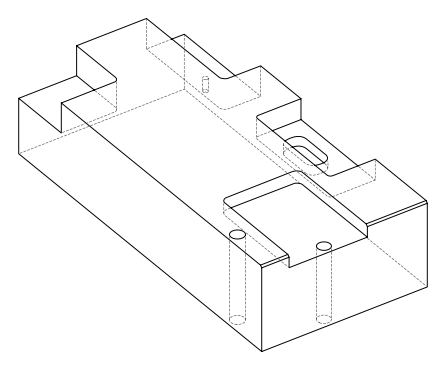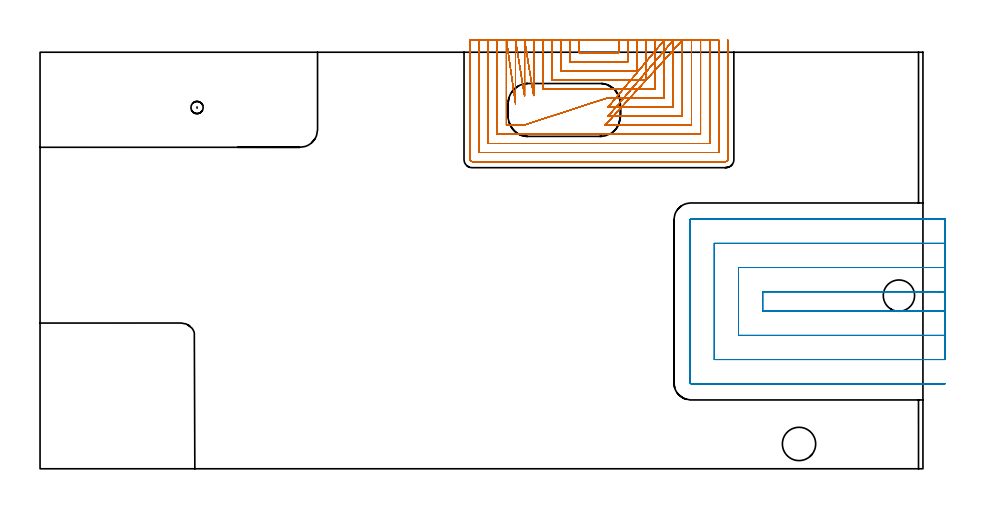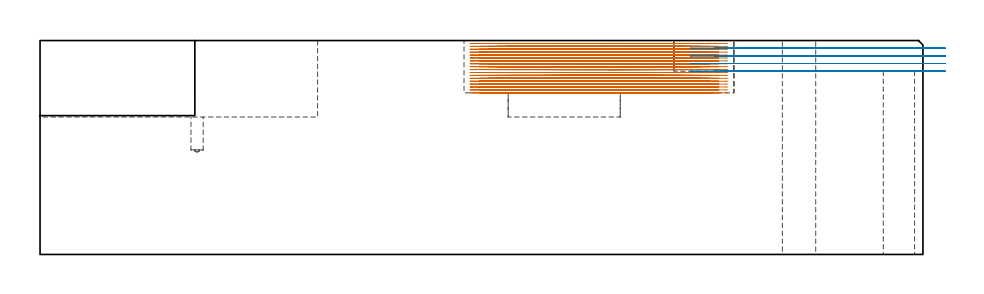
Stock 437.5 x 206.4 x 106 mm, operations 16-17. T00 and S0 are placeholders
(PLAN: 17 operations, 12 tool changes, 172.2 min)
(1 SPOT_DRILL | STEP1HOLE | NXT0321_9005460120000 | 0.03 min | 4 mm3)
(2 SPOT_DRILL_1 | STEP1HOLE_1 | NXT0321_9005460120000 | 0.03 min | 1633 mm3)
(3 SPOT_DRILL_2 | STEP1POCKET | NXT0321_9005460120000 | 0.04 min | 4142 mm3)
(4 DRILL_BLIND_HOLE_INTO_CENTER | STEP1HOLE | NXT0301_032 | 0.05 min | 239 mm3)
(5 GUN_DRILL_THROUGH_HOLE | STEP1HOLE | UGT0307_002 | 0.52 min | 2720 mm3)
(6 SPADE_DRILL_TO_ENLARGE_THROUGH_HOLE | STEP1HOLE | UGT0306_007 | 0.45 min | 19653 mm3)
(7 DRILL_BLIND_HOLE_INTO_CENTER_1 | STEP1HOLE_1 | NXT0301_032 | 0.05 min | 243 mm3)
(8 GUN_DRILL_THROUGH_HOLE_1 | STEP1HOLE_1 | UGT0307_002 | 0.45 min | 2296 mm3)
(9 SPADE_DRILL_TO_ENLARGE_THROUGH_HOLE_1 | STEP1HOLE_1 | UGT0306_006 | 0.4 min | 15783 mm3)
(10 DRILL_BLIND_HOLE_INTO_CENTER_2 | STEP1POCKET | NXT0301_032 | 0.09 min | 492 mm3)
(11 AREA_MILL | FG_CHAMFER_SURFACE | UGT0205_001 | 0.42 min | 89 mm3)
(12 AREA_MILL_1 | FG_CHAMFER_SURFACE_1 | UGT0205_001 | 0.75 min | 182 mm3)
(13 MILL_CORNER_NOTCH_RECTANGULAR | CORNER_NOTCH_RECTANGULAR | NXT0201_011 | Follow Part, ap 3, ae 75% | 21.62 min | 205667 mm3)
(14 MILL_CORNER_NOTCH_RECTANGULAR_1 | CORNER_NOTCH_RECTANGULAR_1 | NXT0201_012 | Follow Part, ap 4, ae 75% | 13.56 min | 240679 mm3)
(15 MILL_RECTANGULAR_POCKET | POCKET_RECTANGULAR_STRAIGHT | NXT0201_012 | Follow Part, ap 4, ae 75% | 3.02 min | 52012 mm3)
(16 MILL_SLOT | SLOT_PARTIAL_RECTANGULAR | NXT0201_008 | Follow Part, ap 1.5, ae 75% | 119.88 min | 162379 mm3)
(17 MILL_SLOT_1 | SLOT_PARTIAL_RECTANGULAR_1 | NXT0201_012 | Follow Part, ap 4, ae 75% | 10.79 min | 179755 mm3)
(TOOL NXT0321_9005460120000 | NC Spot Drill, 142deg, 12mm, Carbide, Uncoated | D12 PA142 FL30 Z2)
(TOOL NXT0301_032 | Carbide Drill 6.1mm [860.1-0610-031A1-MM 2214] | D6.1 PA140 FL53 Z2)
(TOOL UGT0307_002 | Gun Drill 6 mm | D6 PA130 FL24 Z1)
(TOOL UGT0306_007 | Spade Drill 16.5mm | D16.5 PA132 FL10 Z2)
(TOOL UGT0306_006 | Spade Drill 15.5mm | D15.5 PA132 FL10 Z2)
(TOOL UGT0205_001 | Chamfer Mill 20 x 3 x 45 deg. | D20 FL50 Z2)
(TOOL NXT0201_011 | ENDMILL 12mm [2P460-1200-NA 1630] | D12 FL38 Z6)
(TOOL NXT0201_012 | ENDMILL 16mm [2P460-1600-NA 1630] | D16 FL38 Z6)
(TOOL NXT0201_008 | ENDMILL 6mm [2P460-0600-NA 1630] | D6 FL26 Z6)
(OP 16 MILL_SLOT)
G17 G21 G94 G90
T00 M6
G54
G17 G0 G90 X267.1 Y212.4 S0 M3
G43 Z116. H1
Z104.561
G94 G1 Y209.4 F250.
Y206.2 F500.
X286.8
Y209.4
Y212.4 F250.
X262.6
Y209.4
Y201.7 F500.
X291.3
Y209.4
Y212.4 F250.
X258.1
Y209.4
Y197.2 F500.
X295.8
Y209.4
Y212.4 F250.
X253.6
Y209.4
Y192.7 F500.
X300.3
Y209.4
Y212.4 F250.
X249.1
Y209.4
Y188.2 F500.
X304.8
Y209.4
Y212.4 F250.
X244.6
Y209.4
Y187.9 F500.
Y184.9 F250.
X240.1 Y212.4 F500.
Y209.4 F250.
Y187.684 F500.
Y184.684 F250.
X235.6 Y212.4 F500.
Y209.4 F250.
Y183.886 F500.
Y180.886 F250.
X231.1 Y212.4 F500.
Y209.4 F250.
Y170.2 F500.
X236.538
X239.538 F250.
X280.985 Y183.7 F500.
X283.985 F250.
X309.3 F500.
Y209.4
Y212.4 F250.
X281.5 Y179.2 F500.
X284.5 F250.
X313.8 F500.
Y209.4
Y212.4 F250.
X281.503 Y174.7 F500.
X284.503 F250.
X318.3 F500.
Y209.4
Y212.4 F250.
X279.982 Y170.2 F500.
X282.982 F250.
X322.8 F500.
Y209.4
Y212.4 F250.
X226.6
Y209.4
Y165.7 F500.
X327.3
Y209.4
Y212.4 F250.
X222.1
Y209.4
Y161.2 F500.
X331.8
Y209.4
Y212.4 F250.
X217.6
Y209.4
Y156.7 F500.
X336.3
Y209.4
Y212.4 F250.
X213.1
Y209.4
Y153.2 F500.
G3 X214.1 Y152.2 R1.
G1 X339.8
G3 X340.8 Y153.2 R1.
G1 Y209.4
Y212.4 F250.
G0 X267.1 Z103.122
G1 Y209.4
Y206.2 F500.
X286.8
Y209.4
Y212.4 F250.
X262.6
Y209.4
Y201.7 F500.
X291.3
Y209.4
Y212.4 F250.
X258.1
Y209.4
Y197.2 F500.
X295.8
Y209.4
Y212.4 F250.
X253.6
Y209.4
Y192.7 F500.
X300.3
Y209.4
Y212.4 F250.
X249.1
Y209.4
Y188.2 F500.
X304.8
Y209.4
Y212.4 F250.
X244.6
Y209.4
Y187.9 F500.
Y184.9 F250.
X240.1 Y212.4 F500.
Y209.4 F250.
Y187.684 F500.
Y184.684 F250.
X235.6 Y212.4 F500.
Y209.4 F250.
Y183.886 F500.
Y180.886 F250.
X231.1 Y212.4 F500.
Y209.4 F250.
Y170.2 F500.
X236.538
X239.538 F250.
X280.985 Y183.7 F500.
X283.985 F250.
X309.3 F500.
Y209.4
Y212.4 F250.
X281.5 Y179.2 F500.
X284.5 F250.
X313.8 F500.
Y209.4
Y212.4 F250.
X281.503 Y174.7 F500.
X284.503 F250.
X318.3 F500.
Y209.4
Y212.4 F250.
X279.982 Y170.2 F500.
X282.982 F250.
X322.8 F500.
Y209.4
Y212.4 F250.
X226.6
Y209.4
Y165.7 F500.
X327.3
Y209.4
Y212.4 F250.
X222.1
Y209.4
Y161.2 F500.
X331.8
Y209.4
Y212.4 F250.
X217.6
Y209.4
Y156.7 F500.
X336.3
Y209.4
Y212.4 F250.
X213.1
Y209.4
Y153.2 F500.
G3 X214.1 Y152.2 R1.
G1 X339.8
G3 X340.8 Y153.2 R1.
G1 Y209.4
Y212.4 F250.
G0 X267.1 Z101.683
G1 Y209.4
Y206.2 F500.
X286.8
Y209.4
Y212.4 F250.
X262.6
Y209.4
Y201.7 F500.
X291.3
Y209.4
Y212.4 F250.
X258.1
Y209.4
Y197.2 F500.
X295.8
Y209.4
Y212.4 F250.
X253.6
Y209.4
Y192.7 F500.
X300.3
Y209.4
Y212.4 F250.
X249.1
Y209.4
Y188.2 F500.
X304.8
Y209.4
Y212.4 F250.
X244.6
Y209.4
Y187.9 F500.
Y184.9 F250.
X240.1 Y212.4 F500.
Y209.4 F250.
Y187.684 F500.
Y184.684 F250.
X235.6 Y212.4 F500.
Y209.4 F250.
Y183.886 F500.
Y180.886 F250.
X231.1 Y212.4 F500.
Y209.4 F250.
Y170.2 F500.
X236.538
X239.538 F250.
X280.985 Y183.7 F500.
X283.985 F250.
X309.3 F500.
Y209.4
Y212.4 F250.
X281.5 Y179.2 F500.
X284.5 F250.
X313.8 F500.
Y209.4
Y212.4 F250.
X281.503 Y174.7 F500.
X284.503 F250.
X318.3 F500.
Y209.4
Y212.4 F250.
X279.982 Y170.2 F500.
X282.982 F250.
X322.8 F500.
Y209.4
Y212.4 F250.
X226.6
Y209.4
Y165.7 F500.
X327.3
Y209.4
Y212.4 F250.
X222.1
Y209.4
Y161.2 F500.
X331.8
Y209.4
Y212.4 F250.
X217.6
Y209.4
Y156.7 F500.
X336.3
Y209.4
Y212.4 F250.
X213.1
Y209.4
Y153.2 F500.
G3 X214.1 Y152.2 R1.
G1 X339.8
G3 X340.8 Y153.2 R1.
G1 Y209.4
Y212.4 F250.
G0 X267.1 Z100.244
G1 Y209.4
Y206.2 F500.
X286.8
Y209.4
Y212.4 F250.
X262.6
Y209.4
Y201.7 F500.
X291.3
Y209.4
Y212.4 F250.
X258.1
Y209.4
Y197.2 F500.
X295.8
Y209.4
Y212.4 F250.
X253.6
Y209.4
Y192.7 F500.
X300.3
Y209.4
Y212.4 F250.
X249.1
Y209.4
Y188.2 F500.
X304.8
Y209.4
Y212.4 F250.
X244.6
Y209.4
Y187.9 F500.
Y184.9 F250.
X240.1 Y212.4 F500.
Y209.4 F250.
Y187.684 F500.
Y184.684 F250.
X235.6 Y212.4 F500.
Y209.4 F250.
Y183.886 F500.
Y180.886 F250.
X231.1 Y212.4 F500.
Y209.4 F250.
Y170.2 F500.
X236.538
X239.538 F250.
X280.985 Y183.7 F500.
X283.985 F250.
X309.3 F500.
Y209.4
Y212.4 F250.
X281.5 Y179.2 F500.
X284.5 F250.
X313.8 F500.
Y209.4
Y212.4 F250.
X281.503 Y174.7 F500.
X284.503 F250.
X318.3 F500.
Y209.4
Y212.4 F250.
X279.982 Y170.2 F500.
X282.982 F250.
X322.8 F500.
Y209.4
Y212.4 F250.
X226.6
Y209.4
Y165.7 F500.
X327.3
Y209.4
Y212.4 F250.
X222.1
Y209.4
Y161.2 F500.
X331.8
Y209.4
Y212.4 F250.
X217.6
Y209.4
Y156.7 F500.
X336.3
Y209.4
Y212.4 F250.
X213.1
Y209.4
Y153.2 F500.
G3 X214.1 Y152.2 R1.
G1 X339.8
G3 X340.8 Y153.2 R1.
G1 Y209.4
Y212.4 F250.
G0 X267.1 Z98.805
G1 Y209.4
Y206.2 F500.
X286.8
Y209.4
Y212.4 F250.
X262.6
Y209.4
Y201.7 F500.
X291.3
Y209.4
Y212.4 F250.
X258.1
Y209.4
Y197.2 F500.
X295.8
Y209.4
Y212.4 F250.
X253.6
Y209.4
Y192.7 F500.
X300.3
Y209.4
Y212.4 F250.
X249.1
Y209.4
Y188.2 F500.
X304.8
Y209.4
Y212.4 F250.
X244.6
Y209.4
Y187.9 F500.
Y184.9 F250.
X240.1 Y212.4 F500.
Y209.4 F250.
Y187.684 F500.
Y184.684 F250.
X235.6 Y212.4 F500.
Y209.4 F250.
Y183.886 F500.
Y180.886 F250.
X231.1 Y212.4 F500.
Y209.4 F250.
Y170.2 F500.
X236.538
X239.538 F250.
X280.985 Y183.7 F500.
X283.985 F250.
X309.3 F500.
Y209.4
Y212.4 F250.
X281.5 Y179.2 F500.
X284.5 F250.
X313.8 F500.
Y209.4
Y212.4 F250.
X281.503 Y174.7 F500.
X284.503 F250.
X318.3 F500.
Y209.4
Y212.4 F250.
X279.982 Y170.2 F500.
X282.982 F250.
X322.8 F500.
Y209.4
Y212.4 F250.
X226.6
Y209.4
Y165.7 F500.
X327.3
Y209.4
Y212.4 F250.
X222.1
Y209.4
Y161.2 F500.
X331.8
Y209.4
Y212.4 F250.
X217.6
Y209.4
Y156.7 F500.
X336.3
Y209.4
Y212.4 F250.
X213.1
Y209.4
Y153.2 F500.
G3 X214.1 Y152.2 R1.
G1 X339.8
G3 X340.8 Y153.2 R1.
G1 Y209.4
Y212.4 F250.
G0 X267.1 Z97.367
G1 Y209.4
Y206.2 F500.
X286.8
Y209.4
Y212.4 F250.
X262.6
Y209.4
Y201.7 F500.
X291.3
Y209.4
Y212.4 F250.
X258.1
Y209.4
Y197.2 F500.
X295.8
Y209.4
Y212.4 F250.
X253.6
Y209.4
Y192.7 F500.
X300.3
Y209.4
Y212.4 F250.
X249.1
Y209.4
Y188.2 F500.
X304.8
Y209.4
Y212.4 F250.
X244.6
Y209.4
Y187.9 F500.
Y184.9 F250.
X240.1 Y212.4 F500.
Y209.4 F250.
Y187.684 F500.
Y184.684 F250.
X235.6 Y212.4 F500.
Y209.4 F250.
Y183.886 F500.
Y180.886 F250.
X231.1 Y212.4 F500.
Y209.4 F250.
Y170.2 F500.
X236.538
X239.538 F250.
X280.985 Y183.7 F500.
X283.985 F250.
X309.3 F500.
Y209.4
Y212.4 F250.
X281.5 Y179.2 F500.
X284.5 F250.
X313.8 F500.
Y209.4
Y212.4 F250.
X281.503 Y174.7 F500.
X284.503 F250.
X318.3 F500.
Y209.4
Y212.4 F250.
X279.982 Y170.2 F500.
X282.982 F250.
X322.8 F500.
Y209.4
Y212.4 F250.
X226.6
Y209.4
Y165.7 F500.
X327.3
Y209.4
Y212.4 F250.
X222.1
Y209.4
Y161.2 F500.
X331.8
Y209.4
Y212.4 F250.
X217.6
Y209.4
Y156.7 F500.
X336.3
Y209.4
Y212.4 F250.
X213.1
Y209.4
Y153.2 F500.
G3 X214.1 Y152.2 R1.
G1 X339.8
G3 X340.8 Y153.2 R1.
G1 Y209.4
Y212.4 F250.
G0 X267.1 Z95.928
G1 Y209.4
Y206.2 F500.
X286.8
Y209.4
Y212.4 F250.
X262.6
Y209.4
Y201.7 F500.
X291.3
Y209.4
Y212.4 F250.
X258.1
Y209.4
Y197.2 F500.
X295.8
Y209.4
Y212.4 F250.
X253.6
Y209.4
Y192.7 F500.
X300.3
Y209.4
Y212.4 F250.
X249.1
Y209.4
Y188.2 F500.
X304.8
Y209.4
Y212.4 F250.
X244.6
Y209.4
Y187.9 F500.
Y184.9 F250.
X240.1 Y212.4 F500.
Y209.4 F250.
Y187.684 F500.
Y184.684 F250.
X235.6 Y212.4 F500.
Y209.4 F250.
Y183.886 F500.
Y180.886 F250.
X231.1 Y212.4 F500.
Y209.4 F250.
Y170.2 F500.
X236.538
X239.538 F250.
X280.985 Y183.7 F500.
X283.985 F250.
X309.3 F500.
Y209.4
Y212.4 F250.
X281.5 Y179.2 F500.
X284.5 F250.
X313.8 F500.
Y209.4
Y212.4 F250.
X281.503 Y174.7 F500.
X284.503 F250.
X318.3 F500.
Y209.4
Y212.4 F250.
X279.982 Y170.2 F500.
X282.982 F250.
X322.8 F500.
Y209.4
Y212.4 F250.
X226.6
Y209.4
Y165.7 F500.
X327.3
Y209.4
Y212.4 F250.
X222.1
Y209.4
Y161.2 F500.
X331.8
Y209.4
Y212.4 F250.
X217.6
Y209.4
Y156.7 F500.
X336.3
Y209.4
Y212.4 F250.
X213.1
Y209.4
Y153.2 F500.
G3 X214.1 Y152.2 R1.
G1 X339.8
G3 X340.8 Y153.2 R1.
G1 Y209.4
Y212.4 F250.
G0 X267.1 Z94.489
G1 Y209.4
Y206.2 F500.
X286.8
Y209.4
Y212.4 F250.
X262.6
Y209.4
Y201.7 F500.
X291.3
Y209.4
Y212.4 F250.
X258.1
Y209.4
Y197.2 F500.
X295.8
Y209.4
Y212.4 F250.
X253.6
Y209.4
Y192.7 F500.
X300.3
Y209.4
Y212.4 F250.
X249.1
Y209.4
Y188.2 F500.
X304.8
Y209.4
Y212.4 F250.
X244.6
Y209.4
Y187.9 F500.
Y184.9 F250.
X240.1 Y212.4 F500.
Y209.4 F250.
Y187.684 F500.
Y184.684 F250.
X235.6 Y212.4 F500.
Y209.4 F250.
Y183.886 F500.
Y180.886 F250.
X231.1 Y212.4 F500.
Y209.4 F250.
Y170.2 F500.
X236.538
X239.538 F250.
X280.985 Y183.7 F500.
X283.985 F250.
X309.3 F500.
Y209.4
Y212.4 F250.
X281.5 Y179.2 F500.
X284.5 F250.
X313.8 F500.
Y209.4
Y212.4 F250.
X281.503 Y174.7 F500.
X284.503 F250.
X318.3 F500.
Y209.4
Y212.4 F250.
X279.982 Y170.2 F500.
X282.982 F250.
X322.8 F500.
Y209.4
Y212.4 F250.
X226.6
Y209.4
Y165.7 F500.
X327.3
Y209.4
Y212.4 F250.
X222.1
Y209.4
Y161.2 F500.
X331.8
Y209.4
Y212.4 F250.
X217.6
Y209.4
Y156.7 F500.
X336.3
Y209.4
Y212.4 F250.
X213.1
Y209.4
Y153.2 F500.
G3 X214.1 Y152.2 R1.
G1 X339.8
G3 X340.8 Y153.2 R1.
G1 Y209.4
Y212.4 F250.
G0 X267.1 Z93.05
G1 Y209.4
Y206.2 F500.
X286.8
Y209.4
Y212.4 F250.
X262.6
Y209.4
Y201.7 F500.
X291.3
Y209.4
Y212.4 F250.
X258.1
Y209.4
Y197.2 F500.
X295.8
Y209.4
Y212.4 F250.
X253.6
Y209.4
Y192.7 F500.
X300.3
Y209.4
Y212.4 F250.
X249.1
Y209.4
Y188.2 F500.
X304.8
Y209.4
Y212.4 F250.
X244.6
Y209.4
Y187.9 F500.
Y184.9 F250.
X240.1 Y212.4 F500.
Y209.4 F250.
Y187.684 F500.
Y184.684 F250.
X235.6 Y212.4 F500.
Y209.4 F250.
Y183.886 F500.
Y180.886 F250.
X231.1 Y212.4 F500.
Y209.4 F250.
Y170.2 F500.
X236.538
X239.538 F250.
X280.985 Y183.7 F500.
X283.985 F250.
X309.3 F500.
Y209.4
Y212.4 F250.
X281.5 Y179.2 F500.
X284.5 F250.
X313.8 F500.
Y209.4
Y212.4 F250.
X281.503 Y174.7 F500.
X284.503 F250.
X318.3 F500.
Y209.4
Y212.4 F250.
X279.982 Y170.2 F500.
X282.982 F250.
X322.8 F500.
Y209.4
Y212.4 F250.
X226.6
Y209.4
Y165.7 F500.
X327.3
Y209.4
Y212.4 F250.
X222.1
Y209.4
Y161.2 F500.
X331.8
Y209.4
Y212.4 F250.
X217.6
Y209.4
Y156.7 F500.
X336.3
Y209.4
Y212.4 F250.
X213.1
Y209.4
Y153.2 F500.
G3 X214.1 Y152.2 R1.
G1 X339.8
G3 X340.8 Y153.2 R1.
G1 Y209.4
Y212.4 F250.
G0 X267.1 Z91.611
G1 Y209.4
Y206.2 F500.
X286.8
Y209.4
Y212.4 F250.
X262.6
Y209.4
Y201.7 F500.
X291.3
Y209.4
Y212.4 F250.
X258.1
Y209.4
Y197.2 F500.
X295.8
Y209.4
Y212.4 F250.
X253.6
Y209.4
Y192.7 F500.
X300.3
Y209.4
Y212.4 F250.
X249.1
Y209.4
Y188.2 F500.
X304.8
Y209.4
Y212.4 F250.
X244.6
Y209.4
Y187.9 F500.
Y184.9 F250.
X240.1 Y212.4 F500.
Y209.4 F250.
Y187.684 F500.
Y184.684 F250.
X235.6 Y212.4 F500.
Y209.4 F250.
Y183.886 F500.
Y180.886 F250.
X231.1 Y212.4 F500.
Y209.4 F250.
Y170.2 F500.
X236.538
X239.538 F250.
X280.985 Y183.7 F500.
X283.985 F250.
X309.3 F500.
Y209.4
Y212.4 F250.
X281.5 Y179.2 F500.
X284.5 F250.
X313.8 F500.
Y209.4
Y212.4 F250.
X281.503 Y174.7 F500.
X284.503 F250.
X318.3 F500.
Y209.4
Y212.4 F250.
X279.982 Y170.2 F500.
X282.982 F250.
X322.8 F500.
Y209.4
Y212.4 F250.
X226.6
Y209.4
Y165.7 F500.
X327.3
Y209.4
Y212.4 F250.
X222.1
Y209.4
Y161.2 F500.
X331.8
Y209.4
Y212.4 F250.
X217.6
Y209.4
Y156.7 F500.
X336.3
Y209.4
Y212.4 F250.
X213.1
Y209.4
Y153.2 F500.
G3 X214.1 Y152.2 R1.
G1 X339.8
G3 X340.8 Y153.2 R1.
G1 Y209.4
Y212.4 F250.
G0 X267.1 Z90.172
G1 Y209.4
Y206.2 F500.
X286.8
Y209.4
Y212.4 F250.
X262.6
Y209.4
Y201.7 F500.
X291.3
Y209.4
Y212.4 F250.
X258.1
Y209.4
Y197.2 F500.
X295.8
Y209.4
Y212.4 F250.
X253.6
Y209.4
Y192.7 F500.
X300.3
Y209.4
Y212.4 F250.
X249.1
Y209.4
Y188.2 F500.
X304.8
Y209.4
Y212.4 F250.
X244.6
Y209.4
Y187.9 F500.
Y184.9 F250.
X240.1 Y212.4 F500.
Y209.4 F250.
Y187.684 F500.
Y184.684 F250.
X235.6 Y212.4 F500.
Y209.4 F250.
Y183.886 F500.
Y180.886 F250.
X231.1 Y212.4 F500.
Y209.4 F250.
Y170.2 F500.
X236.538
X239.538 F250.
X280.985 Y183.7 F500.
X283.985 F250.
X309.3 F500.
Y209.4
Y212.4 F250.
X281.5 Y179.2 F500.
X284.5 F250.
X313.8 F500.
Y209.4
Y212.4 F250.
X281.503 Y174.7 F500.
X284.503 F250.
X318.3 F500.
Y209.4
Y212.4 F250.
X279.982 Y170.2 F500.
X282.982 F250.
X322.8 F500.
Y209.4
Y212.4 F250.
X226.6
Y209.4
Y165.7 F500.
X327.3
Y209.4
Y212.4 F250.
X222.1
Y209.4
Y161.2 F500.
X331.8
Y209.4
Y212.4 F250.
X217.6
Y209.4
Y156.7 F500.
X336.3
Y209.4
Y212.4 F250.
X213.1
Y209.4
Y153.2 F500.
G3 X214.1 Y152.2 R1.
G1 X339.8
G3 X340.8 Y153.2 R1.
G1 Y209.4
Y212.4 F250.
G0 X267.1 Z88.733
G1 Y209.4
Y206.2 F500.
X286.8
Y209.4
Y212.4 F250.
X262.6
Y209.4
Y201.7 F500.
X291.3
Y209.4
Y212.4 F250.
X258.1
Y209.4
Y197.2 F500.
X295.8
Y209.4
Y212.4 F250.
X253.6
Y209.4
Y192.7 F500.
X300.3
Y209.4
Y212.4 F250.
X249.1
Y209.4
Y188.2 F500.
X304.8
Y209.4
Y212.4 F250.
X244.6
Y209.4
Y187.9 F500.
Y184.9 F250.
X240.1 Y212.4 F500.
Y209.4 F250.
Y187.684 F500.
Y184.684 F250.
X235.6 Y212.4 F500.
Y209.4 F250.
Y183.886 F500.
Y180.886 F250.
X231.1 Y212.4 F500.
Y209.4 F250.
Y170.2 F500.
X236.538
X239.538 F250.
X280.985 Y183.7 F500.
X283.985 F250.
X309.3 F500.
Y209.4
Y212.4 F250.
X281.5 Y179.2 F500.
X284.5 F250.
X313.8 F500.
Y209.4
Y212.4 F250.
X281.503 Y174.7 F500.
X284.503 F250.
X318.3 F500.
Y209.4
Y212.4 F250.
X279.982 Y170.2 F500.
X282.982 F250.
X322.8 F500.
Y209.4
Y212.4 F250.
X226.6
Y209.4
Y165.7 F500.
X327.3
Y209.4
Y212.4 F250.
X222.1
Y209.4
Y161.2 F500.
X331.8
Y209.4
Y212.4 F250.
X217.6
Y209.4
Y156.7 F500.
X336.3
Y209.4
Y212.4 F250.
X213.1
Y209.4
Y153.2 F500.
G3 X214.1 Y152.2 R1.
G1 X339.8
G3 X340.8 Y153.2 R1.
G1 Y209.4
Y212.4 F250.
G0 X267.1 Z87.294
G1 Y209.4
Y206.2 F500.
X286.8
Y209.4
Y212.4 F250.
X262.6
Y209.4
Y201.7 F500.
X291.3
Y209.4
Y212.4 F250.
X258.1
Y209.4
Y197.2 F500.
X295.8
Y209.4
Y212.4 F250.
X253.6
Y209.4
Y192.7 F500.
X300.3
Y209.4
Y212.4 F250.
X249.1
Y209.4
Y188.2 F500.
X304.8
Y209.4
Y212.4 F250.
X244.6
Y209.4
Y187.9 F500.
Y184.9 F250.
X240.1 Y212.4 F500.
Y209.4 F250.
Y187.684 F500.
Y184.684 F250.
X235.6 Y212.4 F500.
Y209.4 F250.
Y183.886 F500.
Y180.886 F250.
X231.1 Y212.4 F500.
Y209.4 F250.
Y170.2 F500.
X236.538
X239.538 F250.
X280.985 Y183.7 F500.
X283.985 F250.
X309.3 F500.
Y209.4
Y212.4 F250.
X281.5 Y179.2 F500.
X284.5 F250.
X313.8 F500.
Y209.4
Y212.4 F250.
X281.503 Y174.7 F500.
X284.503 F250.
X318.3 F500.
Y209.4
Y212.4 F250.
X279.982 Y170.2 F500.
X282.982 F250.
X322.8 F500.
Y209.4
Y212.4 F250.
X226.6
Y209.4
Y165.7 F500.
X327.3
Y209.4
Y212.4 F250.
X222.1
Y209.4
Y161.2 F500.
X331.8
Y209.4
Y212.4 F250.
X217.6
Y209.4
Y156.7 F500.
X336.3
Y209.4
Y212.4 F250.
X213.1
Y209.4
Y153.2 F500.
G3 X214.1 Y152.2 R1.
G1 X339.8
G3 X340.8 Y153.2 R1.
G1 Y209.4
Y212.4 F250.
G0 X267.1 Z85.856
G1 Y209.4
Y206.2 F500.
X286.8
Y209.4
Y212.4 F250.
X262.6
Y209.4
Y201.7 F500.
X291.3
Y209.4
Y212.4 F250.
X258.1
Y209.4
Y197.2 F500.
X295.8
Y209.4
Y212.4 F250.
X253.6
Y209.4
Y192.7 F500.
X300.3
Y209.4
Y212.4 F250.
X249.1
Y209.4
Y188.2 F500.
X304.8
Y209.4
Y212.4 F250.
X244.6
Y209.4
Y187.9 F500.
Y184.9 F250.
X240.1 Y212.4 F500.
Y209.4 F250.
Y187.684 F500.
Y184.684 F250.
X235.6 Y212.4 F500.
Y209.4 F250.
Y183.886 F500.
Y180.886 F250.
X231.1 Y212.4 F500.
Y209.4 F250.
Y170.2 F500.
X236.538
X239.538 F250.
X280.985 Y183.7 F500.
X283.985 F250.
X309.3 F500.
Y209.4
Y212.4 F250.
X281.5 Y179.2 F500.
X284.5 F250.
X313.8 F500.
Y209.4
Y212.4 F250.
X281.503 Y174.7 F500.
X284.503 F250.
X318.3 F500.
Y209.4
Y212.4 F250.
X279.982 Y170.2 F500.
X282.982 F250.
X322.8 F500.
Y209.4
Y212.4 F250.
X226.6
Y209.4
Y165.7 F500.
X327.3
Y209.4
Y212.4 F250.
X222.1
Y209.4
Y161.2 F500.
X331.8
Y209.4
Y212.4 F250.
X217.6
Y209.4
Y156.7 F500.
X336.3
Y209.4
Y212.4 F250.
X213.1
Y209.4
Y153.2 F500.
G3 X214.1 Y152.2 R1.
G1 X339.8
G3 X340.8 Y153.2 R1.
G1 Y209.4
Y212.4 F250.
G0 X267.1 Z84.417
G1 Y209.4
Y206.2 F500.
X286.8
Y209.4
Y212.4 F250.
X262.6
Y209.4
Y201.7 F500.
X291.3
Y209.4
Y212.4 F250.
X258.1
Y209.4
Y197.2 F500.
X295.8
Y209.4
Y212.4 F250.
X253.6
Y209.4
Y192.7 F500.
X300.3
Y209.4
Y212.4 F250.
X249.1
Y209.4
Y188.2 F500.
X304.8
Y209.4
Y212.4 F250.
X244.6
Y209.4
Y187.9 F500.
Y184.9 F250.
X240.1 Y212.4 F500.
Y209.4 F250.
Y187.684 F500.
Y184.684 F250.
X235.6 Y212.4 F500.
Y209.4 F250.
Y183.885 F500.
Y180.885 F250.
X231.1 Y212.4 F500.
Y209.4 F250.
Y170.2 F500.
X236.538
X239.538 F250.
X280.985 Y183.7 F500.
X283.985 F250.
X309.3 F500.
Y209.4
Y212.4 F250.
X281.5 Y179.2 F500.
X284.5 F250.
X313.8 F500.
Y209.4
Y212.4 F250.
X281.503 Y174.7 F500.
X284.503 F250.
X318.3 F500.
Y209.4
Y212.4 F250.
X279.982 Y170.2 F500.
X282.982 F250.
X322.8 F500.
Y209.4
Y212.4 F250.
X226.6
Y209.4
Y165.7 F500.
X327.3
Y209.4
Y212.4 F250.
X222.1
Y209.4
Y161.2 F500.
X331.8
Y209.4
Y212.4 F250.
X217.6
Y209.4
Y156.7 F500.
X336.3
Y209.4
Y212.4 F250.
X213.1
Y209.4
Y153.2 F500.
G3 X214.1 Y152.2 R1.
G1 X339.8
G3 X340.8 Y153.2 R1.
G1 Y209.4
Y212.4 F250.
G0 X267.1 Z82.978
G1 Y209.4
Y206.2 F500.
X286.8
Y209.4
Y212.4 F250.
X262.6
Y209.4
Y201.7 F500.
X291.3
Y209.4
Y212.4 F250.
X258.1
Y209.4
Y197.2 F500.
X295.8
Y209.4
Y212.4 F250.
X253.6
Y209.4
Y192.7 F500.
X300.3
Y209.4
Y212.4 F250.
X249.1
Y209.4
Y188.2 F500.
X304.8
Y209.4
Y212.4 F250.
X244.6
Y209.4
Y187.9 F500.
Y184.9 F250.
X240.1 Y212.4 F500.
Y209.4 F250.
Y187.684 F500.
Y184.684 F250.
X235.6 Y212.4 F500.
Y209.4 F250.
Y183.885 F500.
Y180.885 F250.
X231.1 Y212.4 F500.
Y209.4 F250.
Y170.2 F500.
X236.538
X239.538 F250.
X280.985 Y183.7 F500.
X283.985 F250.
X309.3 F500.
Y209.4
Y212.4 F250.
X281.5 Y179.2 F500.
X284.5 F250.
X313.8 F500.
Y209.4
Y212.4 F250.
X281.503 Y174.7 F500.
X284.503 F250.
X318.3 F500.
Y209.4
Y212.4 F250.
X279.982 Y170.2 F500.
X282.982 F250.
X322.8 F500.
Y209.4
Y212.4 F250.
X226.6
Y209.4
Y165.7 F500.
X327.3
Y209.4
Y212.4 F250.
X222.1
Y209.4
Y161.2 F500.
X331.8
Y209.4
Y212.4 F250.
X217.6
Y209.4
Y156.7 F500.
X336.3
Y209.4
Y212.4 F250.
X213.1
Y209.4
Y153.2 F500.
G3 X214.1 Y152.2 R1.
G1 X339.8
G3 X340.8 Y153.2 R1.
G1 Y209.4
Y212.4 F250.
G0 X267.1 Z81.539
G1 Y209.4
Y206.2 F500.
X286.8
Y209.4
Y212.4 F250.
X262.6
Y209.4
Y201.7 F500.
X291.3
Y209.4
Y212.4 F250.
X258.1
Y209.4
Y197.2 F500.
X295.8
Y209.4
Y212.4 F250.
X253.6
Y209.4
Y192.7 F500.
X300.3
Y209.4
Y212.4 F250.
X249.1
Y209.4
Y188.2 F500.
X304.8
Y209.4
Y212.4 F250.
X244.6
Y209.4
Y187.9 F500.
Y184.9 F250.
X240.1 Y212.4 F500.
Y209.4 F250.
Y187.684 F500.
Y184.684 F250.
X235.6 Y212.4 F500.
Y209.4 F250.
Y183.886 F500.
Y180.886 F250.
X231.1 Y212.4 F500.
Y209.4 F250.
Y170.2 F500.
X236.538
X239.538 F250.
X280.982 Y183.7 F500.
X283.982 F250.
X309.3 F500.
Y209.4
Y212.4 F250.
X281.5 Y179.2 F500.
X284.5 F250.
X313.8 F500.
Y209.4
Y212.4 F250.
X281.503 Y174.7 F500.
X284.503 F250.
X318.3 F500.
Y209.4
Y212.4 F250.
X279.982 Y170.2 F500.
X282.982 F250.
X322.8 F500.
Y209.4
Y212.4 F250.
X226.6
Y209.4
Y165.7 F500.
X327.3
Y209.4
Y212.4 F250.
X222.1
Y209.4
Y161.2 F500.
X331.8
Y209.4
Y212.4 F250.
X217.6
Y209.4
Y156.7 F500.
X336.3
Y209.4
Y212.4 F250.
X213.1
Y209.4
Y153.2 F500.
G3 X214.1 Y152.2 R1.
G1 X339.8
G3 X340.8 Y153.2 R1.
G1 Y209.4
Y212.4 F250.
G0 X267.1 Z80.1
G1 Y209.4
Y206.2 F500.
X286.8
Y209.4
Y212.4 F250.
X262.6
Y209.4
Y201.7 F500.
X291.3
Y209.4
Y212.4 F250.
X258.1
Y209.4
Y197.2 F500.
X295.8
Y209.4
Y212.4 F250.
X253.6
Y209.4
Y192.7 F500.
X300.3
Y209.4
Y212.4 F250.
X249.1
Y209.4
Y188.2 F500.
X304.8
Y209.4
Y212.4 F250.
X244.6
Y209.4
Y187.9 F500.
Y184.9 F250.
X240.1 Y212.4 F500.
Y209.4 F250.
Y187.684 F500.
Y184.684 F250.
X235.6 Y212.4 F500.
Y209.4 F250.
Y183.886 F500.
Y180.886 F250.
X231.1 Y212.4 F500.
Y209.4 F250.
Y170.2 F500.
X236.538
X239.538 F250.
X280.98 Y183.7 F500.
X283.98 F250.
X309.3 F500.
Y209.4
Y212.4 F250.
X281.5 Y179.2 F500.
X284.5 F250.
X313.8 F500.
Y209.4
Y212.4 F250.
X281.503 Y174.7 F500.
X284.503 F250.
X318.3 F500.
Y209.4
Y212.4 F250.
X279.982 Y170.2 F500.
X282.982 F250.
X322.8 F500.
Y209.4
Y212.4 F250.
X226.6
Y209.4
Y165.7 F500.
X327.3
Y209.4
Y212.4 F250.
X222.1
Y209.4
Y161.2 F500.
X331.8
Y209.4
Y212.4 F250.
X217.6
Y209.4
Y156.7 F500.
X336.3
Y209.4
Y212.4 F250.
X213.1
Y209.4
Y153.2 F500.
G3 X214.1 Y152.2 R1.
G1 X339.8
G3 X340.8 Y153.2 R1.
G1 Y209.4
Y212.4 F250.
G0 Z116.
M5
M2
(OP 17 MILL_SLOT_1)
G17 G21 G94 G90
T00 M6
G54
G17 G0 G90 X448.5 Y87.7 S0 M3
G43 Z116. H1
Z102.2
G94 G1 X445.5 F250.
X358.1 F500.
Y78.1
X445.5
X448.5 F250.
Y99.7
X445.5
X346.1 F500.
Y66.1
X445.5
X448.5 F250.
Y111.7
X445.5
X334.1 F500.
Y54.1
X445.5
X448.5 F250.
Y123.7
X445.5
X322.6 F500.
G3 X322.1 Y123.2 R0.5
G1 Y42.6
G3 X322.6 Y42.1 R0.5
G1 X445.5
X448.5 F250.
G0 Y87.7 Z98.4
G1 X445.5
X358.1 F500.
Y78.1
X445.5
X448.5 F250.
Y99.7
X445.5
X346.1 F500.
Y66.1
X445.5
X448.5 F250.
Y111.7
X445.5
X334.1 F500.
Y54.1
X445.5
X448.5 F250.
Y123.7
X445.5
X322.6 F500.
G3 X322.1 Y123.2 R0.5
G1 Y42.6
G3 X322.6 Y42.1 R0.5
G1 X445.5
X448.5 F250.
G0 Y87.7 Z94.6
G1 X445.5
X358.1 F500.
Y78.1
X445.5
X448.5 F250.
Y99.7
X445.5
X346.1 F500.
Y66.1
X445.5
X448.5 F250.
Y111.7
X445.5
X334.1 F500.
Y54.1
X445.5
X448.5 F250.
Y123.7
X445.5
X322.6 F500.
G3 X322.1 Y123.2 R0.5
G1 Y42.6
G3 X322.6 Y42.1 R0.5
G1 X445.5
X448.5 F250.
G0 Y87.7 Z90.8
G1 X445.5
X358.1 F500.
Y78.1
X445.5
X448.5 F250.
Y99.7
X445.5
X346.1 F500.
Y66.1
X445.5
X448.5 F250.
Y111.7
X445.5
X334.1 F500.
Y54.1
X445.5
X448.5 F250.
Y123.7
X445.5
X322.6 F500.
G3 X322.1 Y123.2 R0.5
G1 Y42.6
G3 X322.6 Y42.1 R0.5
G1 X445.5
X448.5 F250.
G0 Z116.
M5
M2
